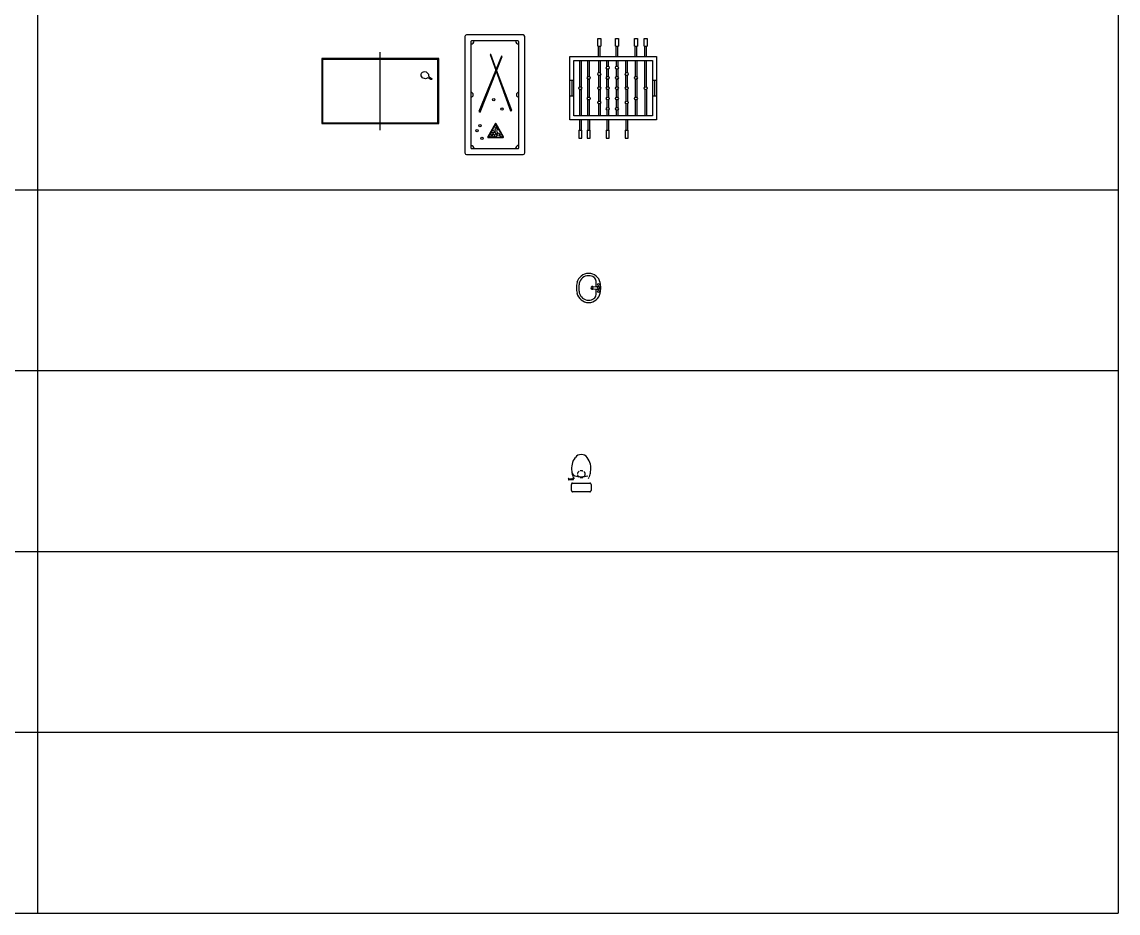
# Model space of a CAD drawing. Header units: inches. Extents: x 484217 to 497210, y -26946 to -21493.
# Drawn here: x 496188 to 497199, y -24662 to -23840 of the extents above; entities that cross this region are included whole.
import ezdxf

# ---------------------------------------------------------------- set-up
doc = ezdxf.new("R2010")
doc.units = ezdxf.units.IN
doc.header["$LTSCALE"] = 20
doc.header["$MEASUREMENT"] = 0
doc.linetypes.add('HIDDEN', pattern=[9.525, 6.35, -3.175])
doc.linetypes.add('HIDDEN2', pattern=[0.1875, 0.125, -0.0625])
for name, color, linetype in [('A-fixt', 6, 'Continuous'), ('cad-block.com', 250, 'Continuous'), ('FITS', 3, 'Continuous'), ('HOLE', 2, 'HIDDEN2')]:
    doc.layers.add(name, color=color, linetype=linetype)

# ---------------------------------------------------------------- blocks, each defined once
blk = doc.blocks.new('washe02')
at = {"layer": 'A-fixt'}
for p, q in [((-0.024, -0.097), (-0.136, -0.097)), ((0.136, -0.097), (0.024, -0.097)), ((-0.299, -0.247), (-0.299, -0.253)), ((-0.25, -0.247), (-0.25, -0.253)), ((0.25, -0.253), (0.25, -0.247))]:
    blk.add_line(p, q, dxfattribs=at)
for centre in [(-0.073, -0.049), (0, -0.049), (0.073, -0.049)]:
    blk.add_circle(centre, 0.0195, dxfattribs=at)
for centre, radius, start, end in [((-0.056, -0.249), 0.243, 102.5792, 179.3394), ((-0.056, -0.249), 0.195, 145.7108, 179.3394), ((-0.136, -0.195), 0.0973, 90, 145.7108), ((0, -0.5), 0.5, 90, 102.5792), ((0, -0.049), 0.0292, 0, 180), ((0.941, 0.028), 0.973, 184.5022, 191.8586), ((0, -0.172), 0.0292, 123.7169, 56.2831), ((0, -0.172), 0.0195, 136.5893, 43.4107), ((0, -0.172), 0.0114, 180, 0), ((0, -0.5), 0.5, 77.4208, 90), ((-0.941, 0.028), 0.973, 348.1414, 355.4978), ((0.056, -0.249), 0.243, 0.6606, 77.4208), ((0.136, -0.195), 0.0973, 34.2892, 90), ((0.056, -0.249), 0.195, 0.6606, 34.2892), ((-0.056, -0.251), 0.243, 180.6606, 257.4208), ((-0.056, -0.251), 0.195, 180.6606, 257.4208), ((0, 0), 0.451, 257.4208, 270), ((0, 0), 0.451, 270, 282.5792), ((0.056, -0.251), 0.195, 282.5792, 359.3394), ((0.056, -0.251), 0.243, 282.5792, 359.3394), ((0, -0.25), 0.299, 0, 0.6606), ((0, -0.25), 0.299, 359.3394, 360), ((0, 0), 0.5, 257.4208, 270), ((0, 0), 0.5, 270, 282.5792)]:
    blk.add_arc(centre, radius, start, end, dxfattribs=at)
blk = doc.blocks.new('sport-9')
at = {"color": 0, "linetype": 'ByBlock'}
for p, q in [((-2.96, 1.46), (-2.96, 0.04)), ((0, 1.5), (-2.92, 1.5)), ((0.04, 0.04), (0.04, 1.46)), ((-2.81, 1.33), (-2.81, 0.17)), ((-0.13, 1.35), (-2.79, 1.35)), ((-1.069, 1.176), (-2.075, 0.796)), ((-2.05, 0.786), (-1.057, 1.142)), ((-1.057, 1.142), (-1.069, 1.176)), ((-0.11, 0.17), (-0.11, 1.33)), ((-2.421, 0.931), (-2.424, 0.921)), ((-2.424, 0.921), (-1.037, 0.352)), ((-1.023, 0.385), (-2.421, 0.931)), ((-2.393, 0.92), (-2.397, 0.91)), ((-0.409, 0.968), (-0.731, 0.782)), ((-0.404, 0.958), (-0.726, 0.772)), ((-0.399, 0.584), (-0.399, 0.956)), ((-0.388, 0.584), (-0.388, 0.956)), ((-2.098, 0.787), (-2.472, 0.646)), ((-2.472, 0.646), (-2.469, 0.636)), ((-2.469, 0.636), (-2.074, 0.778)), ((-2.444, 0.656), (-2.441, 0.647)), ((-0.731, 0.758), (-0.409, 0.572)), ((-0.726, 0.767), (-0.404, 0.582)), ((-1.037, 0.352), (-1.023, 0.385)), ((-2.92, 0), (0, 0)), ((-2.79, 0.15), (-0.13, 0.15))]:
    blk.add_line(p, q, dxfattribs=at)
for centre in [(-1.103, 0.928), (-0.465, 0.838), (-0.431, 0.908), (-1.336, 0.724), (-0.667, 0.771), (-0.597, 0.788), (-0.539, 0.707), (-0.512, 0.786), (-0.481, 0.677), (-0.446, 0.771), (-0.431, 0.713), (-0.431, 0.632), (-0.685, 0.375), (-0.557, 0.305), (-0.371, 0.427)]:
    blk.add_circle(centre, 0.03, dxfattribs=at)
for centre, radius, start, end in [((-2.92, 1.46), 0.04, 90, 180), ((0, 1.46), 0.04, 360, 90), ((-2.79, 1.33), 0.02, 90, 180), ((-2.81, 1.35), 0.08, 270, 0), ((-1.46, 1.35), 0.06, 180, 0), ((-0.11, 1.35), 0.08, 180, 270), ((-0.13, 1.33), 0.02, 0, 90), ((-0.402, 0.956), 0.014, 0, 119.9729), ((-0.402, 0.956), 0.0028, 0, 119.9729), ((-0.724, 0.77), 0.014, 119.9729, 240.0271), ((-0.724, 0.77), 0.0028, 119.9729, 240.0271), ((-0.402, 0.584), 0.014, 240.0271, 0), ((-0.402, 0.584), 0.0028, 240.0271, 0), ((-2.92, 0.04), 0.04, 180, 270), ((-2.81, 0.15), 0.08, 0, 90), ((-2.79, 0.17), 0.02, 180, 270), ((-1.46, 0.15), 0.06, 0, 180), ((-0.11, 0.15), 0.08, 90, 180), ((-0.13, 0.17), 0.02, 270, 0), ((0, 0.04), 0.04, 270, 0)]:
    blk.add_arc(centre, radius, start, end, dxfattribs=at)
blk = doc.blocks.new('pool table 2')
at = {"xscale": 1000, "yscale": 1000, "zscale": 1000}
blk.add_blockref('sport-9', (-40, -40), dxfattribs=at)
blk = doc.blocks.new('foosball table')
for p, q in [((-130, 984), (-230, 984)), ((-230, 984), (-230, 944)), ((-130, 984), (-130, 944)), ((0, 974), (-130, 974)), ((0, 1097), (800, 1097)), ((0, 0), (0, 1097)), ((50, 1047), (750, 1047)), ((50, 50), (50, 1047)), ((385, 974), (50, 974)), ((300, 1047), (300, 1097)), ((500, 1072), (300, 1072)), ((750, 974), (415, 974)), ((500, 1047), (500, 1097)), ((750, 1047), (750, 50)), ((800, 1097), (800, 0)), ((-230, 944), (-130, 944)), ((-130, 877), (-230, 877)), ((-230, 877), (-230, 837)), ((-230, 837), (-130, 837)), ((0, 954), (-130, 954)), ((-130, 877), (-130, 837)), ((0, 867), (-130, 867)), ((0, 847), (-130, 847)), ((385, 954), (50, 954)), ((50, 867), (255, 867)), ((50, 847), (255, 847)), ((285, 867), (515, 867)), ((285, 847), (515, 847)), ((750, 954), (415, 954)), ((545, 867), (750, 867)), ((545, 847), (750, 847)), ((205, 734), (50, 734)), ((205, 714), (50, 714)), ((385, 734), (235, 734)), ((385, 714), (235, 714)), ((565, 734), (415, 734)), ((565, 714), (415, 714)), ((750, 734), (595, 734)), ((750, 714), (595, 714)), ((800, 734), (930, 734)), ((800, 714), (930, 714)), ((930, 744), (930, 704)), ((930, 744), (1030, 744)), ((1030, 704), (930, 704)), ((1030, 744), (1030, 704)), ((-130, 637), (-230, 637)), ((-230, 637), (-230, 597)), ((-230, 597), (-130, 597)), ((-130, 637), (-130, 597)), ((0, 627), (-130, 627)), ((0, 607), (-130, 607)), ((125, 627), (50, 627)), ((125, 627), (50, 627)), ((125, 607), (50, 607)), ((125, 607), (50, 607)), ((255, 627), (155, 627)), ((255, 607), (155, 607)), ((385, 627), (285, 627)), ((385, 607), (285, 607)), ((415, 627), (515, 627)), ((415, 607), (515, 607)), ((545, 627), (645, 627)), ((545, 607), (645, 607)), ((675, 627), (750, 627)), ((675, 607), (750, 607)), ((125, 510), (50, 510)), ((125, 490), (50, 490)), ((255, 510), (155, 510)), ((255, 490), (155, 490)), ((385, 510), (285, 510)), ((385, 490), (285, 490)), ((515, 510), (415, 510)), ((515, 490), (415, 490)), ((645, 510), (545, 510)), ((645, 490), (545, 490)), ((750, 510), (675, 510)), ((750, 490), (675, 490)), ((800, 510), (930, 510)), ((800, 490), (930, 490)), ((930, 520), (930, 480)), ((930, 520), (1030, 520)), ((1030, 480), (930, 480)), ((1030, 520), (1030, 480)), ((-130, 397), (-230, 397)), ((-230, 397), (-230, 357)), ((-230, 357), (-130, 357)), ((-130, 397), (-130, 357)), ((0, 387), (-130, 387)), ((0, 367), (-130, 367)), ((205, 387), (50, 387)), ((205, 367), (50, 367)), ((385, 387), (235, 387)), ((385, 367), (235, 367)), ((415, 387), (565, 387)), ((415, 367), (565, 367)), ((595, 387), (750, 387)), ((595, 367), (750, 367)), ((930, 280), (930, 240)), ((930, 280), (1030, 280)), ((1030, 280), (1030, 240)), ((255, 270), (50, 270)), ((255, 250), (50, 250)), ((385, 147), (50, 147)), ((515, 270), (285, 270)), ((515, 250), (285, 250)), ((415, 147), (750, 147)), ((750, 270), (545, 270)), ((750, 250), (545, 250)), ((800, 270), (930, 270)), ((800, 250), (930, 250)), ((800, 147), (930, 147)), ((1030, 240), (930, 240)), ((930, 157), (930, 117)), ((930, 157), (1030, 157)), ((1030, 157), (1030, 117)), ((800, 0), (0, 0)), ((385, 127), (50, 127)), ((750, 50), (50, 50)), ((300, 0), (300, 50)), ((500, 25), (300, 25)), ((415, 127), (750, 127)), ((500, 0), (500, 50)), ((800, 127), (930, 127)), ((1030, 117), (930, 117))]:
    blk.add_line(p, q)
for centre in [(400, 964), (270, 857), (530, 857), (220, 724), (400, 724), (580, 724), (140, 617), (270, 617), (400, 617), (530, 617), (660, 617), (140, 500), (270, 500), (400, 500), (530, 500), (660, 500), (220, 377), (270, 260), (400, 377), (530, 260), (580, 377), (400, 137)]:
    blk.add_circle(centre, 18.1)

msp = doc.modelspace()

# ---------------------------------------------------------------- linework, layer by layer
for p, q in [((497199, -21492.8), (497199, -24661.9)), ((496202.1, -21659.6), (496202.1, -24661.9)), ((494965.6, -23994.7), (497199, -23994.7)), ((494965.6, -24161.5), (497199, -24161.5)), ((494965.6, -24328.3), (497199, -24328.3)), ((494965.6, -24495.1), (497199, -24495.1)), ((494965.6, -24661.9), (497199, -24661.9))]:
    msp.add_line(p, q)
at = {"layer": 'cad-block.com', "color": 7, "true_color": 0xffffff}
msp.add_lwpolyline([(496518.2, -23939.7), (496518.2, -23867.7)], dxfattribs=at)
for points in [[(496572.2, -23873.7), (496464.3, -23873.7), (496464.3, -23933.7), (496572.2, -23933.7)], [(496571.4, -23874.5), (496465, -23874.5), (496465, -23932.9), (496571.4, -23932.9)]]:
    msp.add_lwpolyline(points, close=True, dxfattribs=at)
msp.add_lwpolyline([(496556.4, -23887.3, -0.386408), (496560.5, -23886), (496561, -23886.3, -0.11855), (496562.6, -23888, -0.157666), (496562.8, -23889.4, 0.297479), (496563.4, -23890.7, -0.00736), (496565, -23891.7, 0.016405), (496565.5, -23892, -0.45052), (496565.7, -23892.7, -0.45052), (496564.9, -23893, 0.016405), (496564.4, -23892.7, -0.00736), (496562.8, -23891.8, 0.297479), (496561.4, -23891.8, -0.157666), (496560.1, -23892.3, -0.11855), (496557.8, -23891.7), (496557.3, -23891.4, -0.386408)], format="xyb", close=True, dxfattribs=at)
at = {"layer": 'FITS', "color": 6}
for p, q in [((496692.3, -24261.1), (496694.9, -24261.3)), ((496692.3, -24262.2), (496694.9, -24262)), ((496694.9, -24261.3), (496694.9, -24261.6)), ((496695.4, -24261.4), (496694.9, -24261.4)), ((496694.9, -24262), (496694.9, -24261.6)), ((496695.4, -24261.9), (496694.9, -24261.9)), ((496696.5, -24262.4), (496695.1, -24262.4)), ((496695.6, -24262), (496695.6, -24262.4)), ((496696, -24262), (496696, -24262.4))]:
    msp.add_line(p, q, dxfattribs=at)
at = {"layer": 'FITS', "color": 6, "linetype": 'HIDDEN'}
msp.add_lwpolyline([(496711.6, -24273.3), (496695.7, -24273.3, -0.414214), (496694.6, -24272.1), (496694.6, -24266.5, -0.414214), (496695.7, -24265.3), (496711.6, -24265.3, -0.414214), (496712.7, -24266.5), (496712.7, -24272.1, -0.414214)], format="xyb", close=True, dxfattribs=at)
at = {"layer": 'FITS', "color": 6}
msp.add_circle((496695.8, -24261.6), 0.424, dxfattribs=at)
for centre, radius, start, end in [((496711.3, -24251.8), 16.6, 142.2992, 189.6266), ((496703.7, -24245.9), 6.94, 37.452, 142.2993), ((496696.1, -24251.7), 16.5, 348.9959, 37.4521), ((496692.2, -24261.6), 0.571, 85.3249, 146.1277), ((496692.2, -24261.6), 0.571, 213.8723, 274.6751), ((496714.6, -24252.9), 19.7, 184.6535, 198.8579), ((496711.3, -24251.8), 16.6, 189.6265, 194.9392), ((496698.7, -24255.1), 3.55, 194.9392, 252.9837), ((496697.6, -24258.8), 1.77, 198.8579, 231.2017), ((496695.4, -24261.6), 1.83, 3.0745, 51.2017), ((496703.7, -24238.9), 20.5, 252.9837, 286.7801), ((496712, -24261.6), 1.83, 131.7495, 176.9255), ((496685.8, -24251.4), 26.7, 342.4333, 352.4525)]:
    msp.add_arc(centre, radius, start, end, dxfattribs=at)
at = {"layer": 'HOLE', "color": 6}
msp.add_circle((496703.7, -24257.1), 3.4, dxfattribs=at)

# ---------------------------------------------------------------- block references
at = {"color": 40, "true_color": 0xf8d731, "xscale": 0.03678022598344886, "yscale": 0.03678022598344886, "zscale": 0.03678022598344886, "rotation": 270}
msp.add_blockref('pool table 2', (496597.8, -23962.3), dxfattribs=at)
at = {"color": 18, "true_color": 0x000000, "xscale": 0.07297324636710473, "yscale": 0.07297324636710473, "zscale": 0.07297324636710473, "rotation": 90}
msp.add_blockref('foosball table', (496773.1, -23930.3), dxfattribs=at)
at = {"layer": 'A-fixt', "xscale": 45, "yscale": 45, "zscale": 45, "rotation": 270}
msp.add_blockref('washe02', (496721.7, -24085.3, 6.9), dxfattribs=at)

doc.saveas('drawing.dxf')
